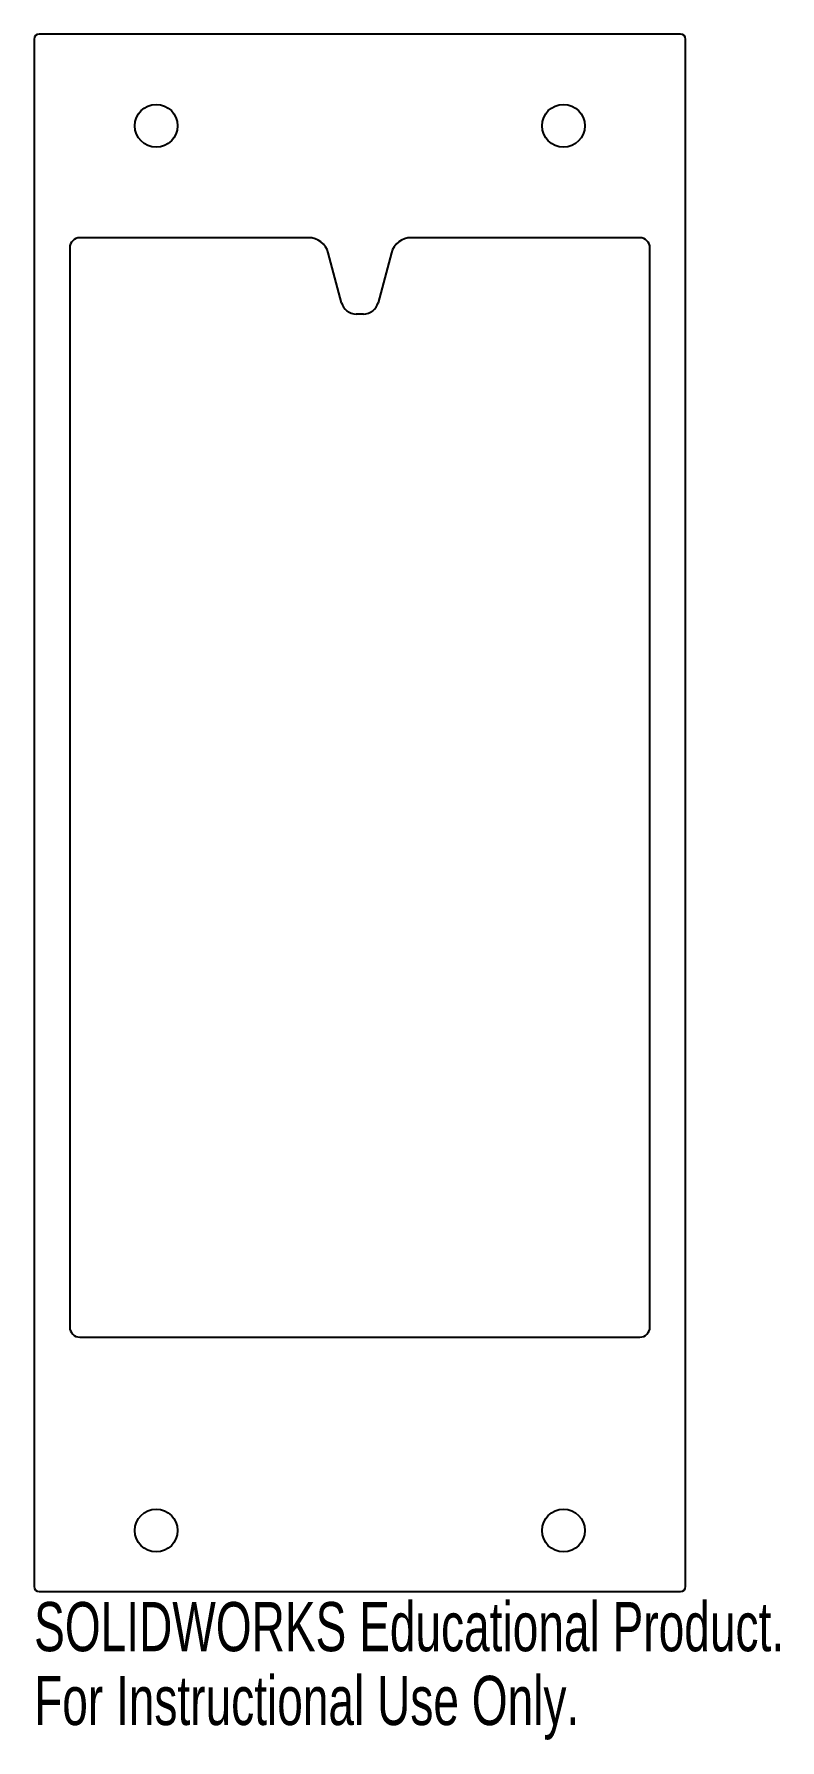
# Model space of a CAD drawing. Header units: millimetres. Extents: x -4 to 70, y -148 to 20.
import ezdxf

# ---------------------------------------------------------------- set-up
doc = ezdxf.new("R2010")
doc.units = ezdxf.units.MM
doc.styles.add('SLDTEXTSTYLE0', font='TXT', dxfattribs={"width": 0.7})

msp = doc.modelspace()

# ---------------------------------------------------------------- linework, layer by layer
at = {"color": 7, "linetype": 'Continuous', "lineweight": 25}
for p, q in [((-3.5, 19.5), (-3.5, -132.5)), ((60, 20), (-3, 20)), ((60.5, -132.5), (60.5, 19.5)), ((23.46, 0), (1, 0)), ((56, 0), (33.54, 0)), ((0, -1), (0, -107)), ((26.7, -6.39), (25.39, -1.48)), ((31.61, -1.48), (30.3, -6.39)), ((57, -107), (57, -1)), ((28.85, -7.5), (28.15, -7.5)), ((1, -108), (56, -108)), ((-3, -133), (60, -133))]:
    msp.add_line(p, q, dxfattribs=at)
for centre in [(8.5, 11), (48.5, 11), (8.5, -127), (48.5, -127)]:
    msp.add_circle(centre, 2.1, dxfattribs=at)
for centre, radius, start, end in [((-3, 19.5), 0.5, 90, 180), ((60, 19.5), 0.5, 0, 90), ((1, -1), 1, 90, 180), ((33.54, -2), 2, 90, 165), ((56, -1), 1, 0, 90), ((23.46, -2), 2, 15, 90), ((28.15, -6), 1.5, 195, 270), ((28.85, -6), 1.5, 270, 345), ((1, -107), 1, 180, 270), ((56, -107), 1, 270, 0), ((-3, -132.5), 0.5, 180, 270), ((60, -132.5), 0.5, 270, 0)]:
    msp.add_arc(centre, radius, start, end, dxfattribs=at)

# ---------------------------------------------------------------- texts
at = {"color": 7, "linetype": 'Continuous', "char_height": 4.8336, "attachment_point": 1, "style": 'SLDTEXTSTYLE0'}
for s, insert in [('SOLIDWORKS Educational Product.', (-3.5, -134.02)), ('For Instructional Use Only.', (-3.5, -141.27))]:
    msp.add_mtext(s, dxfattribs=dict(at, insert=insert))

doc.saveas('drawing.dxf')
